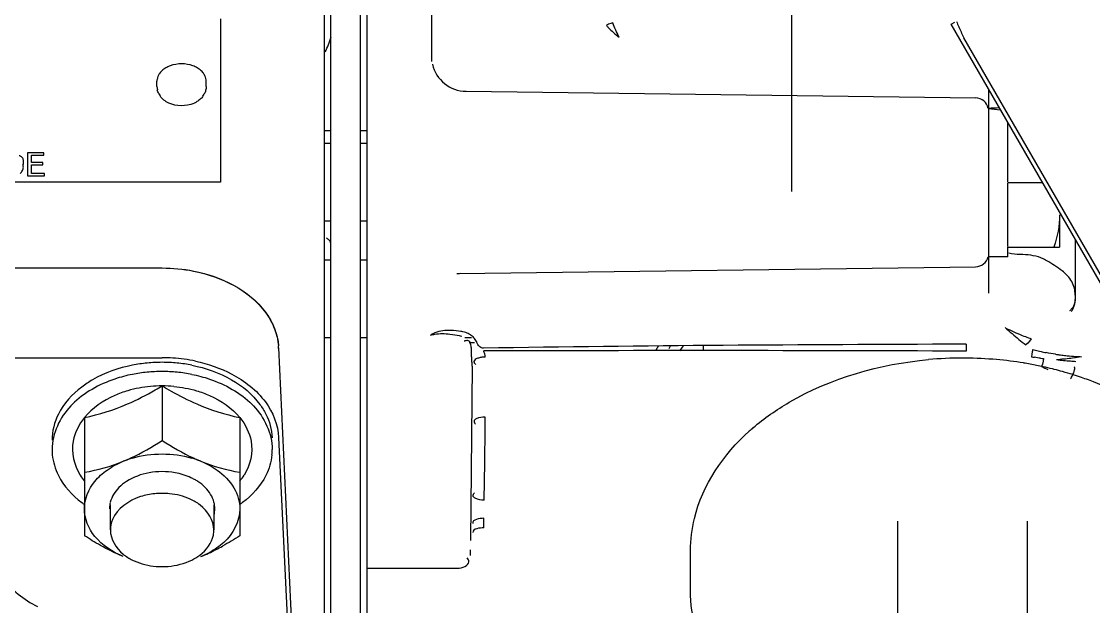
# Model space of a CAD drawing. Header units: millimetres. Extents: x 17886 to 18265, y -8727 to -7321.
# Drawn here: x 18010.017 to 18010.845, y -7649.84 to -7649.388 of the extents above; entities that cross this region are included whole.
import ezdxf

# ---------------------------------------------------------------- set-up
doc = ezdxf.new("R2010")
doc.units = ezdxf.units.MM
doc.linetypes.add('CENTER', pattern=[2, 1.25, -0.25, 0.25, -0.25])
doc.layers.add('3884027_DKREDXF_CONTINUOUS_LINE', color=7, linetype='Continuous')
doc.layers.add('DEFAULT_1', color=7, linetype='CENTER')

msp = doc.modelspace()

# ---------------------------------------------------------------- linework, layer by layer
at = {"layer": '3884027_DKREDXF_CONTINUOUS_LINE', "color": 6, "linetype": 'Continuous'}
for p, q in [((18010.33368, -7649.35034), (18010.33368, -7649.41942)), ((18010.25068, -7649.37799), (18010.25068, -7650.13268)), ((18011.16876, -7650.14218), (18010.7349, -7649.39071)), ((18011.15804, -7650.11718), (18010.74468, -7649.40123)), ((18010.12168, -7649.4387), (18010.12168, -7649.43466)), ((18010.15968, -7649.4387), (18010.15968, -7649.43466)), ((18010.36033, -7649.4424), (18010.75382, -7649.44755)), ((18010.76368, -7649.44057), (18010.76368, -7649.4556)), ((18010.25068, -7649.47268), (18010.25568, -7649.47268)), ((18010.27868, -7649.47268), (18010.28368, -7649.47268)), ((18010.25568, -7649.48268), (18010.25068, -7649.48268)), ((18010.28368, -7649.48268), (18010.27868, -7649.48268)), ((18010.17068, -7649.51245), (18009.91068, -7649.51245)), ((18010.77868, -7649.51268), (18010.80531, -7649.51268)), ((18010.81868, -7649.53768), (18010.81868, -7649.56268)), ((18010.25568, -7649.54268), (18010.25068, -7649.54268)), ((18010.28368, -7649.54268), (18010.27868, -7649.54268)), ((18010.83068, -7649.55662), (18010.83068, -7649.59967)), ((18010.77868, -7649.56268), (18010.81868, -7649.56268)), ((18010.25568, -7649.57268), (18010.25068, -7649.57268)), ((18010.28368, -7649.57268), (18010.27868, -7649.57268)), ((18010.77868, -7649.57018), (18010.76368, -7649.57018)), ((18010.35591, -7649.58298), (18010.35315, -7649.58317)), ((18010.35504, -7649.58303), (18010.75382, -7649.57781)), ((18010.76368, -7649.57833), (18010.76368, -7649.59828)), ((18010.25568, -7649.63268), (18010.25068, -7649.63268)), ((18010.28368, -7649.63268), (18010.27868, -7649.63268)), ((18010.36451, -7649.63268), (18010.35945, -7649.63268)), ((18010.21563, -7649.64029), (18010.22568, -7649.85453)), ((18010.51708, -7649.64099), (18010.51813, -7649.63896)), ((18010.54368, -7649.64261), (18010.54368, -7649.63875)), ((18009.92527, -7649.64805), (18010.12568, -7649.64805)), ((18010.36506, -7649.65453), (18010.36381, -7649.78923)), ((18010.28368, -7649.6661), (18010.28368, -7650.00844)), ((18010.12568, -7649.66977), (18010.12568, -7649.71195)), ((18010.06568, -7649.69427), (18010.06568, -7649.78543)), ((18010.18568, -7649.69427), (18010.18568, -7649.78543)), ((18010.21563, -7649.70958), (18010.22568, -7649.92382)), ((18010.08568, -7649.76169), (18010.08568, -7649.78099)), ((18010.16568, -7649.76169), (18010.16568, -7649.78099)), ((18010.69368, -7650.09213), (18010.69368, -7649.7743)), ((18010.79368, -7649.7743), (18010.79368, -7650.09213)), ((18010.36381, -7649.80063), (18010.36389, -7649.7964)), ((18010.53368, -7649.82773), (18010.53368, -7649.79683)), ((18010.28368, -7649.81045), (18010.35381, -7649.81045))]:
    msp.add_line(p, q, dxfattribs=at)
at = {"layer": '3884027_DKREDXF_CONTINUOUS_LINE', "color": 7, "linetype": 'Continuous'}
for p, q in [((18010.27868, -7649.36843), (18010.27868, -7650.13268)), ((18010.28368, -7649.36621), (18010.28368, -7649.6661)), ((18010.25568, -7649.37592), (18010.25568, -7650.16268)), ((18010.17068, -7649.38648), (18010.17068, -7649.51245)), ((18010.47043, -7649.39071), (18010.46868, -7649.39161)), ((18010.7349, -7649.39071), (18010.73768, -7649.38911)), ((18010.76368, -7649.4556), (18010.76368, -7649.57833)), ((18010.77868, -7649.51227), (18010.77868, -7649.46655)), ((18010.02177, -7649.48998), (18010.02177, -7649.50766)), ((18010.0343, -7649.48998), (18010.02177, -7649.48998)), ((18010.02481, -7649.49742), (18010.02481, -7649.4917)), ((18010.02481, -7649.4917), (18010.0343, -7649.4917)), ((18010.0343, -7649.4917), (18010.0343, -7649.48998)), ((18010.03353, -7649.49742), (18010.02481, -7649.49742)), ((18010.02481, -7649.50595), (18010.02481, -7649.49914)), ((18010.02481, -7649.49914), (18010.03353, -7649.49914)), ((18010.03353, -7649.49914), (18010.03353, -7649.49742)), ((18010.02177, -7649.50766), (18010.03494, -7649.50766)), ((18010.03494, -7649.50595), (18010.02481, -7649.50595)), ((18010.03494, -7649.50766), (18010.03494, -7649.50595)), ((18010.77868, -7649.56227), (18010.77868, -7649.51309)), ((18010.77868, -7649.57018), (18010.77868, -7649.56268)), ((18009.90968, -7649.57876), (18010.12568, -7649.57876)), ((18010.83068, -7649.59967), (18010.83068, -7649.60151)), ((18010.74649, -7649.63755), (18010.74363, -7649.63757)), ((18010.79401, -7649.63679), (18010.79256, -7649.63813)), ((18010.37502, -7649.64622), (18010.37488, -7649.64491)), ((18010.37506, -7649.64755), (18010.37502, -7649.64622)), ((18010.74649, -7649.64295), (18010.7437, -7649.64294)), ((18010.79708, -7649.64537), (18010.79685, -7649.64734)), ((18010.83555, -7649.64723), (18010.83362, -7649.64756)), ((18010.36504, -7649.6532), (18010.36498, -7649.65189)), ((18010.36506, -7649.65453), (18010.36504, -7649.6532)), ((18010.80538, -7649.65293), (18010.80475, -7649.65475)), ((18010.37434, -7649.75793), (18010.37487, -7649.72895)), ((18010.37408, -7649.77942), (18010.37408, -7649.77198))]:
    msp.add_line(p, q, dxfattribs=at)
for points in [[(18010.47359, -7649.38959), (18010.47208, -7649.39003), (18010.47043, -7649.39071)], [(18010.35709, -7649.63159), (18010.35617, -7649.63142), (18010.35524, -7649.63123)], [(18010.35793, -7649.62806), (18010.35717, -7649.62792), (18010.35639, -7649.62775)], [(18010.7966, -7649.63337), (18010.79537, -7649.63518), (18010.79401, -7649.63679)], [(18010.74649, -7649.63755), (18010.74648, -7649.63916), (18010.74648, -7649.64105), (18010.74649, -7649.64295)], [(18010.79796, -7649.64171), (18010.79748, -7649.64339), (18010.79708, -7649.64537)], [(18010.37488, -7649.64491), (18010.37464, -7649.6444), (18010.37439, -7649.64388), (18010.37416, -7649.64336), (18010.37396, -7649.6428)], [(18010.80617, -7649.6487), (18010.80589, -7649.65077), (18010.80538, -7649.65293)]]:
    msp.add_lwpolyline(points, dxfattribs=at)
at = {"layer": '3884027_DKREDXF_CONTINUOUS_LINE', "color": 6, "linetype": 'Continuous'}
msp.add_lwpolyline([(18010.35328, -7649.58315), (18010.35477, -7649.58303), (18010.35524, -7649.58302)], dxfattribs=at)
at = {"layer": '3884027_DKREDXF_CONTINUOUS_LINE', "color": 7, "linetype": 'Continuous'}
for centre, radius, start, end in [((18010.51564, -7649.34925), 0.06324, 222.05046, 223.9222), ((18010.52081, -7649.34417), 0.07048, 223.98615, 233.16053), ((18011.51916, -7649.04473), 0.85257, 203.77843, 204.40397), ((18011.67705, -7648.97327), 1.02588, 204.39473, 204.65288), ((18010.13096, -7649.43467), 0.00928, 170.92084, 179.94889), ((18010.14839, -7649.43527), 0.0114, 24.95381, 32.75445), ((18010.15041, -7649.43466), 0.00928, 350.92084, 359.94889), ((18010.96319, -7649.42015), 0.2769, 227.6553, 229.10451), ((18010.86305, -7649.44804), 0.19689, 244.1064, 246.08651), ((18010.34102, -7649.69492), 0.06526, 77.42028, 83.93532), ((18010.34749, -7649.67522), 0.0483, 79.38465, 88.48893), ((18010.35562, -7649.64189), 0.01402, 70.99978, 80.48006), ((18010.35515, -7649.64307), 0.01529, 49.48713, 56.0541), ((18010.35567, -7649.64248), 0.0145, 42.82416, 49.51209), ((18010.3564, -7649.64179), 0.01351, 27.98123, 42.79532), ((18010.86305, -7649.44832), 0.19664, 246.05345, 248.11997), ((18010.85615, -7649.46546), 0.17816, 248.12484, 249.81047), ((18010.85195, -7649.47678), 0.16608, 249.82164, 250.53212), ((18010.17058, -7649.64241), 0.0451, 2.03098, 4.3815), ((18010.17087, -7649.6424), 0.04482, 0.00093, 2.03056), ((18010.35627, -7649.04425), 0.59206, 270.62355, 271.02694), ((18012.02847, -7650.4688), 1.73164, 151.36841, 151.50221), ((18010.16537, -7649.37467), 0.44883, 323.34742, 323.93631), ((18010.82164, -7649.56136), 0.08378, 253.57516, 255.07394), ((18010.53763, -7705.44418), 55.80162, 89.788415, 90.168051), ((18010.74367, -7649.94435), 0.29601, 89.99668, 95.09784), ((18010.74368, -7649.94471), 0.29638, 89.55126, 89.99996), ((18010.74371, -7649.94428), 0.29594, 84.90188, 89.55495), ((18010.74424, -7649.93842), 0.29006, 80.78018, 84.90419), ((18010.80981, -7649.58663), 0.06201, 257.93609, 260.15434), ((18010.82268, -7649.55747), 0.0878, 255.0734, 256.50273), ((18010.82357, -7649.55376), 0.09161, 256.50202, 257.84286), ((18010.84625, -7649.31297), 0.33811, 262.80924, 263.19214), ((18010.8243, -7649.5504), 0.09505, 257.84209, 259.08315), ((18010.82911, -7649.53562), 0.11046, 258.06566, 259.09395), ((18010.8395, -7649.49643), 0.15083, 260.87382, 261.84988), ((18010.81276, -7649.54644), 0.10311, 271.92988, 273.40595), ((18010.83969, -7649.49516), 0.15212, 261.8502, 262.73466), ((18010.84002, -7649.49253), 0.15477, 262.73587, 264.25946), ((18010.83955, -7649.49732), 0.14995, 264.25618, 266.69078), ((18010.8407, -7649.47733), 0.16997, 266.69101, 267.53026), ((18010.84186, -7649.45059), 0.19674, 267.52816, 268.16088), ((18010.7451, -7649.93289), 0.28446, 79.71021, 80.77183), ((18010.7458, -7649.92908), 0.28059, 77.63369, 79.7124), ((18010.97, -7649.33214), 0.36247, 242.87732, 243.73788), ((18010.74686, -7649.92419), 0.27559, 76.10502, 77.63257), ((18010.74757, -7649.9213), 0.27261, 75.77485, 76.10292), ((18010.74833, -7649.91834), 0.26956, 74.36218, 75.77694), ((18010.87799, -7649.01448), 0.63811, 265.43048, 265.61811), ((18010.89507, -7648.79177), 0.86147, 265.61745, 265.74213), ((18010.74978, -7649.91317), 0.26418, 72.60368, 74.363), ((18010.75089, -7649.9096), 0.26045, 72.1298, 72.60073), ((18010.75156, -7649.90751), 0.25825, 71.36873, 72.13022), ((18010.75365, -7649.90142), 0.25181, 68.76618, 71.37682), ((18008.02807, -7649.69343), 2.34699, 359.83693, 359.99003), ((18006.26174, -7649.68856), 4.11332, 359.62859, 359.8391), ((18010.69424, -7649.83365), 0.17295, 130.51961, 131.81487), ((18007.38713, -7649.69726), 2.9879, 359.39236, 359.65557)]:
    msp.add_arc(centre, radius, start, end, dxfattribs=at)
at = {"layer": '3884027_DKREDXF_CONTINUOUS_LINE', "color": 6, "linetype": 'Continuous'}
for centre, radius, start, end in [((18010.17068, -7649.37268), 0.09, 334.12179, 342), ((18010.36068, -7649.4154), 0.027, 193.02535, 269.24999), ((18010.13366, -7649.43869), 0.01197, 180.34271, 192.63839), ((18010.13526, -7649.43813), 0.01368, 207.30648, 214.95654), ((18010.14217, -7649.43361), 0.01973, 293.55188, 301.74902), ((18010.14603, -7649.43809), 0.01377, 324.29877, 331.73056), ((18010.75368, -7649.45755), 0.01, 10.88102, 89.25), ((18010.75368, -7649.56781), 0.01, 270.75, 346.72754), ((18010.17069, -7649.6424), 0.04499, 2.68644, 4.37695), ((18010.12569, -7649.77511), 0.12706, 86.31643, 90.00132), ((18010.12597, -7649.77178), 0.12372, 78.1116, 86.34766), ((18010.12533, -7649.768), 0.11639, 95.53231, 101.18597), ((18010.12568, -7649.77133), 0.11974, 89.99574, 95.54245), ((18010.12569, -7649.77133), 0.11974, 84.45755, 90.00426), ((18010.12604, -7649.768), 0.11639, 78.81403, 84.46769), ((18010.12533, -7649.77507), 0.11639, 95.53231, 101.18597), ((18010.12568, -7649.7784), 0.11974, 89.99574, 95.54245), ((18010.12569, -7649.7784), 0.11974, 84.45755, 90.00426), ((18010.12604, -7649.77507), 0.11639, 78.81403, 84.46769), ((18010.12568, -7649.76741), 0.09763, 89.99624, 95.31266), ((18009.96827, -7649.40697), 0.30635, 299.77136, 300.92096), ((18010.27938, -7649.41329), 0.29901, 239.06817, 240.59247), ((18010.12569, -7649.76741), 0.09763, 84.68734, 90.00376), ((18010.10191, -7649.7297), 0.06453, 135.04719, 136.4506), ((18010.14946, -7649.7297), 0.06453, 43.5494, 44.95281), ((18010.08328, -7649.71876), 0.04259, 180.0016, 185.52797), ((18010.16809, -7649.71876), 0.04259, 354.47203, 359.9984), ((18010.04126, -7649.59483), 0.14385, 292.23154, 294.78788), ((18010.12311, -7649.79531), 0.0727, 106.28594, 112.16288), ((18010.12826, -7649.79531), 0.0727, 67.83712, 73.71406), ((18010.21011, -7649.59483), 0.14385, 245.21265, 247.76847), ((18010.10123, -7649.71417), 0.04593, 212.27553, 219.28971), ((18010.15013, -7649.71417), 0.04593, 320.71029, 327.72447), ((18010.12569, -7649.80904), 0.05633, 90.00648, 95.80619), ((18010.12568, -7649.80904), 0.05633, 84.19381, 89.99352), ((18010.10986, -7649.69863), 0.0767, 232.87535, 234.74134), ((18010.10635, -7649.76497), 0.02136, 165.58719, 168.92319), ((18010.14151, -7649.69863), 0.0767, 305.25866, 307.12465), ((18010.1455, -7649.78098), 0.02018, 348.48246, 359.98575), ((18010.1308, -7649.74035), 0.06599, 292.15457, 298.42386), ((18010.10126, -7649.66832), 0.14385, 292.23153, 294.78735), ((18010.09131, -7649.64716), 0.16723, 294.84174, 298.98812), ((18010.12218, -7649.76492), 0.04379, 243.68574, 245.55954), ((18010.12569, -7649.75296), 0.05631, 265.28674, 269.99426), ((18010.12568, -7649.75296), 0.05631, 270.00574, 274.71327)]:
    msp.add_arc(centre, radius, start, end, dxfattribs=at)
at = {"layer": '3884027_DKREDXF_CONTINUOUS_LINE', "color": 7, "linetype": 'Continuous'}
for centre, start_param, end_param in [((18010.77868, -7649.51268), 4.765256, 4.834336), ((18010.74319, -7649.51268), 4.467289, 4.545422)]:
    msp.add_ellipse(centre, major_axis=(-0.12331, 0), ratio=0.466308, start_param=start_param, end_param=end_param, dxfattribs=at)
for points in [[(18010.47855, -7649.40058), (18010.47674, -7649.39699), (18010.47507, -7649.39332), (18010.47359, -7649.38959)], [(18010.14068, -7649.42123), (18010.13772, -7649.42123), (18010.13469, -7649.42173), (18010.13191, -7649.42275)], [(18010.14947, -7649.42275), (18010.14668, -7649.42173), (18010.14366, -7649.42123), (18010.14068, -7649.42123)], [(18010.83068, -7649.59967), (18010.83068, -7649.60256), (18010.83063, -7649.60567), (18010.82931, -7649.60825)], [(18010.20576, -7649.61335), (18010.21113, -7649.62075), (18010.21485, -7649.62985), (18010.21555, -7649.63896)], [(18010.34792, -7649.63003), (18010.34399, -7649.62961), (18010.33996, -7649.62944), (18010.33606, -7649.63007)], [(18010.34877, -7649.62694), (18010.34457, -7649.62683), (18010.34018, -7649.62717), (18010.3363, -7649.62879)], [(18010.78191, -7649.62946), (18010.78537, -7649.63245), (18010.78891, -7649.63537), (18010.79256, -7649.63813)], [(18010.74363, -7649.63757), (18010.62039, -7649.63806), (18010.49715, -7649.63858), (18010.37393, -7649.64071)], [(18010.81558, -7649.64535), (18010.81312, -7649.64496), (18010.81066, -7649.64456), (18010.80821, -7649.64409)], [(18010.81624, -7649.6495), (18010.81986, -7649.64995), (18010.82351, -7649.65027), (18010.82715, -7649.65056)], [(18010.83007, -7649.64815), (18010.82637, -7649.64872), (18010.82263, -7649.64915), (18010.81889, -7649.64937)], [(18010.37408, -7649.77198), (18010.37094, -7649.77198), (18010.36474, -7649.77286), (18010.36552, -7649.77591)], [(18010.37408, -7649.77942), (18010.37098, -7649.77942), (18010.36552, -7649.77981), (18010.36546, -7649.7829)]]:
    msp.add_open_spline(points, degree=3, dxfattribs=at)
for points, knots in [([(18010.12841, -7649.42441), (18010.1274, -7649.42501), (18010.12555, -7649.42636), (18010.12405, -7649.4281), (18010.12345, -7649.42901)], [0, 0, 0, 0, 0.518056, 1, 1, 1, 1]), ([(18010.13191, -7649.42275), (18010.13129, -7649.42298), (18010.1301, -7649.42347), (18010.12896, -7649.42408), (18010.12841, -7649.42441)], [0, 0, 0, 0, 0.507766, 1, 1, 1, 1]), ([(18010.1527, -7649.42426), (18010.15219, -7649.42396), (18010.15113, -7649.42342), (18010.15004, -7649.42296), (18010.14947, -7649.42275)], [0, 0, 0, 0, 0.493077, 1, 1, 1, 1]), ([(18010.15588, -7649.4266), (18010.15541, -7649.42615), (18010.15439, -7649.42531), (18010.15328, -7649.42459), (18010.1527, -7649.42426)], [0, 0, 0, 0, 0.489831, 1, 1, 1, 1]), ([(18010.15798, -7649.4291), (18010.15769, -7649.42865), (18010.15704, -7649.42777), (18010.15628, -7649.42698), (18010.15588, -7649.4266)], [0, 0, 0, 0, 0.490739, 1, 1, 1, 1]), ([(18010.12345, -7649.42901), (18010.12303, -7649.42966), (18010.12233, -7649.43101), (18010.12192, -7649.43248), (18010.1218, -7649.43321)], [0, 0, 0, 0, 0.510399, 1, 1, 1, 1]), ([(18010.15968, -7649.43466), (18010.15968, -7649.43395), (18010.15952, -7649.4325), (18010.15904, -7649.43112), (18010.15873, -7649.43046)], [0, 0, 0, 0, 0.492733, 1, 1, 1, 1]), ([(18010.01705, -7649.49293), (18010.01682, -7649.49276), (18010.01629, -7649.49244), (18010.01571, -7649.49223), (18010.01539, -7649.49213)], [0, 0, 0, 0, 0.463638, 1, 1, 1, 1]), ([(18010.01596, -7649.50586), (18010.01674, -7649.50527), (18010.01801, -7649.5038), (18010.01851, -7649.50191), (18010.01851, -7649.50102)], [0, 0, 0, 0, 0.523351, 1, 1, 1, 1]), ([(18010.0183, -7649.49457), (18010.01818, -7649.49426), (18010.01785, -7649.49364), (18010.01734, -7649.49314), (18010.01705, -7649.49293)], [0, 0, 0, 0, 0.480713, 1, 1, 1, 1]), ([(18010.01851, -7649.50102), (18010.01852, -7649.50067), (18010.01845, -7649.49998), (18010.01823, -7649.49931), (18010.01808, -7649.49901)], [0, 0, 0, 0, 0.507569, 1, 1, 1, 1]), ([(18010.01867, -7649.49663), (18010.01865, -7649.49628), (18010.0186, -7649.49558), (18010.01843, -7649.49489), (18010.0183, -7649.49457)], [0, 0, 0, 0, 0.504714, 1, 1, 1, 1]), ([(18010.01865, -7649.49887), (18010.01865, -7649.4985), (18010.01867, -7649.49776), (18010.01868, -7649.49701), (18010.01867, -7649.49663)], [0, 0, 0, 0, 0.491965, 1, 1, 1, 1]), ([(18010.25568, -7649.55931), (18010.25568, -7649.55858), (18010.25476, -7649.55703), (18010.25337, -7649.55614), (18010.25254, -7649.55581)], [0, 0, 0, 0, 0.452855, 1, 1, 1, 1]), ([(18010.12568, -7649.57876), (18010.13385, -7649.57876), (18010.16315, -7649.58143), (18010.19317, -7649.59599), (18010.20576, -7649.61335)], [0, 0, 0, 0, 0.275626, 1, 1, 1, 1]), ([(18010.82931, -7649.60825), (18010.82897, -7649.60892), (18010.82808, -7649.61027), (18010.82691, -7649.61137), (18010.82624, -7649.61189)], [0, 0, 0, 0, 0.471139, 1, 1, 1, 1]), ([(18010.8299, -7649.60756), (18010.82964, -7649.60849), (18010.82897, -7649.61028), (18010.82801, -7649.61193), (18010.82747, -7649.61268)], [0, 0, 0, 0, 0.51143, 1, 1, 1, 1]), ([(18010.83068, -7649.60151), (18010.83068, -7649.60256), (18010.83056, -7649.6046), (18010.83017, -7649.60661), (18010.8299, -7649.60756)], [0, 0, 0, 0, 0.517242, 1, 1, 1, 1]), ([(18010.33606, -7649.63007), (18010.33541, -7649.63017), (18010.33431, -7649.6304), (18010.33323, -7649.63076), (18010.3328, -7649.63096)], [0, 0, 0, 0, 0.578109, 1, 1, 1, 1]), ([(18010.3363, -7649.62879), (18010.3356, -7649.62909), (18010.33436, -7649.62971), (18010.33325, -7649.63054), (18010.33281, -7649.63097)], [0, 0, 0, 0, 0.553423, 1, 1, 1, 1]), ([(18010.36369, -7649.63039), (18010.36316, -7649.63002), (18010.36202, -7649.62936), (18010.36081, -7649.62885), (18010.36018, -7649.62863)], [0, 0, 0, 0, 0.492734, 1, 1, 1, 1]), ([(18010.35956, -7649.63504), (18010.35943, -7649.63507), (18010.35917, -7649.63514), (18010.3589, -7649.63522), (18010.35877, -7649.63527)], [0, 0, 0, 0, 0.483341, 1, 1, 1, 1]), ([(18010.36186, -7649.63494), (18010.36153, -7649.63486), (18010.36075, -7649.63481), (18010.35998, -7649.63494), (18010.35956, -7649.63504)], [0, 0, 0, 0, 0.437669, 1, 1, 1, 1]), ([(18010.36322, -7649.63582), (18010.36306, -7649.63561), (18010.36265, -7649.63522), (18010.36214, -7649.63501), (18010.36186, -7649.63494)], [0, 0, 0, 0, 0.48045, 1, 1, 1, 1]), ([(18010.3639, -7649.63734), (18010.36383, -7649.63706), (18010.36366, -7649.63653), (18010.36338, -7649.63603), (18010.36322, -7649.63582)], [0, 0, 0, 0, 0.514814, 1, 1, 1, 1]), ([(18010.36451, -7649.64068), (18010.36438, -7649.64014), (18010.36422, -7649.63902), (18010.36405, -7649.6379), (18010.3639, -7649.63734)], [0, 0, 0, 0, 0.48713, 1, 1, 1, 1]), ([(18010.36451, -7649.64312), (18010.36452, -7649.64272), (18010.36455, -7649.64193), (18010.36461, -7649.64114), (18010.36465, -7649.64075)], [0, 0, 0, 0, 0.501722, 1, 1, 1, 1]), ([(18010.36911, -7649.63719), (18010.369, -7649.63689), (18010.36876, -7649.63631), (18010.36848, -7649.63574), (18010.36833, -7649.63546)], [0, 0, 0, 0, 0.497047, 1, 1, 1, 1]), ([(18010.37104, -7649.63969), (18010.37059, -7649.63935), (18010.36984, -7649.63858), (18010.36929, -7649.63766), (18010.36911, -7649.63719)], [0, 0, 0, 0, 0.530008, 1, 1, 1, 1]), ([(18010.37393, -7649.64071), (18010.3734, -7649.64072), (18010.37236, -7649.64052), (18010.37145, -7649.64), (18010.37104, -7649.63969)], [0, 0, 0, 0, 0.505822, 1, 1, 1, 1]), ([(18010.36455, -7649.64552), (18010.36453, -7649.64512), (18010.36451, -7649.64432), (18010.3645, -7649.64352), (18010.36451, -7649.64312)], [0, 0, 0, 0, 0.5, 1, 1, 1, 1]), ([(18010.36498, -7649.65189), (18010.36492, -7649.65086), (18010.36474, -7649.64873), (18010.36459, -7649.64661), (18010.36455, -7649.64552)], [0, 0, 0, 0, 0.486505, 1, 1, 1, 1]), ([(18010.36997, -7649.64828), (18010.3691, -7649.64853), (18010.36764, -7649.64901), (18010.36646, -7649.65039), (18010.36644, -7649.65104)], [0, 0, 0, 0, 0.583947, 1, 1, 1, 1]), ([(18010.37506, -7649.64755), (18010.37423, -7649.64755), (18010.37251, -7649.64769), (18010.37082, -7649.64803), (18010.36997, -7649.64828)], [0, 0, 0, 0, 0.485577, 1, 1, 1, 1]), ([(18010.58188, -7649.70218), (18010.59055, -7649.69476), (18010.63081, -7649.66663), (18010.68003, -7649.65284), (18010.71736, -7649.64951)], [0, 0, 0, 0, 0.233348, 1, 1, 1, 1]), ([(18010.80393, -7649.64842), (18010.80314, -7649.64832), (18010.80157, -7649.64811), (18010.8, -7649.64787), (18010.79921, -7649.64773)], [0, 0, 0, 0, 0.498261, 1, 1, 1, 1]), ([(18010.83362, -7649.64756), (18010.83303, -7649.64766), (18010.83185, -7649.64787), (18010.83067, -7649.64806), (18010.83007, -7649.64815)], [0, 0, 0, 0, 0.497256, 1, 1, 1, 1]), ([(18010.36644, -7649.65104), (18010.36644, -7649.6512), (18010.36649, -7649.65156), (18010.36664, -7649.65189), (18010.36673, -7649.65205)], [0, 0, 0, 0, 0.465329, 1, 1, 1, 1]), ([(18010.36673, -7649.65205), (18010.36684, -7649.65224), (18010.36711, -7649.65263), (18010.36745, -7649.65297), (18010.36763, -7649.65314)], [0, 0, 0, 0, 0.454801, 1, 1, 1, 1]), ([(18010.82866, -7649.66149), (18010.82929, -7649.6602), (18010.83017, -7649.65847), (18010.83052, -7649.65535), (18010.82977, -7649.65498)], [0, 0, 0, 0, 0.630323, 1, 1, 1, 1]), ([(18010.82706, -7649.6644), (18010.82733, -7649.66397), (18010.82789, -7649.66301), (18010.8284, -7649.66203), (18010.82866, -7649.66149)], [0, 0, 0, 0, 0.457677, 1, 1, 1, 1]), ([(18010.90549, -7649.70218), (18010.90122, -7649.69852), (18010.88264, -7649.68413), (18010.8615, -7649.67317), (18010.84485, -7649.6667)], [0, 0, 0, 0, 0.239387, 1, 1, 1, 1]), ([(18010.37506, -7649.69383), (18010.37274, -7649.69383), (18010.36972, -7649.69407), (18010.36575, -7649.69683), (18010.36697, -7649.69881), (18010.36763, -7649.69942)], [0, 0, 0, 0, 0.572212, 0.776551, 1, 1, 1, 1]), ([(18010.53368, -7649.79683), (18010.53368, -7649.78853), (18010.53777, -7649.75364), (18010.55917, -7649.72243), (18010.57893, -7649.70475)], [0, 0, 0, 0, 0.238291, 1, 1, 1, 1]), ([(18010.37434, -7649.75793), (18010.372, -7649.75791), (18010.36897, -7649.75764), (18010.36497, -7649.75484), (18010.36624, -7649.75289), (18010.36691, -7649.75229)], [0, 0, 0, 0, 0.574634, 0.778488, 1, 1, 1, 1])]:
    msp.add_open_spline(points, degree=3, knots=knots, dxfattribs=at)
at = {"layer": '3884027_DKREDXF_CONTINUOUS_LINE', "color": 6, "linetype": 'Continuous'}
for points, knots in [([(18010.12311, -7649.44441), (18010.12285, -7649.44392), (18010.12241, -7649.44291), (18010.12209, -7649.44185), (18010.12197, -7649.44131)], [0, 0, 0, 0, 0.501276, 1, 1, 1, 1]), ([(18010.15968, -7649.43876), (18010.15968, -7649.43977), (18010.1594, -7649.44181), (18010.15864, -7649.44371), (18010.15816, -7649.44461)], [0, 0, 0, 0, 0.499071, 1, 1, 1, 1]), ([(18010.15721, -7649.44612), (18010.1566, -7649.44697), (18010.15517, -7649.44855), (18010.15347, -7649.44983), (18010.15256, -7649.45039)], [0, 0, 0, 0, 0.492698, 1, 1, 1, 1]), ([(18010.80881, -7649.57326), (18010.80805, -7649.57282), (18010.80651, -7649.57197), (18010.80492, -7649.57123), (18010.80412, -7649.5709)], [0, 0, 0, 0, 0.500728, 1, 1, 1, 1]), ([(18010.12568, -7649.57876), (18010.13379, -7649.57876), (18010.16292, -7649.5814), (18010.19273, -7649.59574), (18010.20542, -7649.61289)], [0, 0, 0, 0, 0.275247, 1, 1, 1, 1]), ([(18010.07204, -7649.66507), (18010.06911, -7649.66676), (18010.0586, -7649.67363), (18010.04972, -7649.68336), (18010.04559, -7649.69156)], [0, 0, 0, 0, 0.269354, 1, 1, 1, 1]), ([(18010.10275, -7649.66089), (18010.09816, -7649.6618), (18010.0813, -7649.66622), (18010.06527, -7649.67506), (18010.05624, -7649.6841)], [0, 0, 0, 0, 0.268087, 1, 1, 1, 1]), ([(18010.14862, -7649.66089), (18010.15321, -7649.6618), (18010.17007, -7649.66622), (18010.1861, -7649.67506), (18010.19513, -7649.6841)], [0, 0, 0, 0, 0.268087, 1, 1, 1, 1]), ([(18010.09917, -7649.6735), (18010.09574, -7649.67451), (18010.0833, -7649.67898), (18010.0718, -7649.68678), (18010.06568, -7649.69427)], [0, 0, 0, 0, 0.269833, 1, 1, 1, 1]), ([(18010.1522, -7649.6735), (18010.15563, -7649.67451), (18010.16806, -7649.67898), (18010.17957, -7649.68678), (18010.18568, -7649.69427)], [0, 0, 0, 0, 0.269833, 1, 1, 1, 1]), ([(18010.15323, -7649.74357), (18010.1524, -7649.74302), (18010.15066, -7649.74198), (18010.14886, -7649.74107), (18010.14793, -7649.74065)], [0, 0, 0, 0, 0.493849, 1, 1, 1, 1]), ([(18010.11999, -7649.75299), (18010.11629, -7649.75337), (18010.10358, -7649.75583), (18010.0909, -7649.76437), (18010.08731, -7649.77302)], [0, 0, 0, 0, 0.284423, 1, 1, 1, 1]), ([(18010.16568, -7649.78099), (18010.16568, -7649.77364), (18010.15895, -7649.7634), (18010.15001, -7649.75842), (18010.14731, -7649.75719)], [0, 0, 0, 0, 0.712816, 1, 1, 1, 1]), ([(18010.08539, -7649.76086), (18010.08526, -7649.7615), (18010.08507, -7649.76278), (18010.08501, -7649.76408), (18010.08501, -7649.76473)], [0, 0, 0, 0, 0.502316, 1, 1, 1, 1]), ([(18010.16636, -7649.76473), (18010.16636, -7649.76388), (18010.16625, -7649.76216), (18010.16593, -7649.76048), (18010.16572, -7649.75965)], [0, 0, 0, 0, 0.497354, 1, 1, 1, 1]), ([(18010.16579, -7649.76946), (18010.16598, -7649.76868), (18010.16626, -7649.76711), (18010.16636, -7649.76552), (18010.16636, -7649.76473)], [0, 0, 0, 0, 0.503067, 1, 1, 1, 1]), ([(18010.08569, -7649.78099), (18010.08569, -7649.78804), (18010.09184, -7649.79788), (18010.10024, -7649.80292), (18010.10276, -7649.80417)], [0, 0, 0, 0, 0.71444, 1, 1, 1, 1]), ([(18010.1486, -7649.80417), (18010.15077, -7649.8031), (18010.15815, -7649.79873), (18010.16404, -7649.7911), (18010.16528, -7649.78501)], [0, 0, 0, 0, 0.27996, 1, 1, 1, 1]), ([(18010.36244, -7649.8055), (18010.36245, -7649.80502), (18010.3622, -7649.80393), (18010.36161, -7649.80301), (18010.36124, -7649.80252)], [0, 0, 0, 0, 0.438415, 1, 1, 1, 1]), ([(18010.59342, -7649.93588), (18010.57585, -7649.92269), (18010.54575, -7649.89096), (18010.53368, -7649.8481), (18010.53368, -7649.82773)], [0, 0, 0, 0, 0.51884, 1, 1, 1, 1])]:
    msp.add_open_spline(points, degree=3, knots=knots, dxfattribs=at)
for points in [[(18010.1308, -7649.45147), (18010.12817, -7649.45024), (18010.12571, -7649.44835), (18010.12405, -7649.44597)], [(18010.15006, -7649.4517), (18010.14418, -7649.45427), (18010.13661, -7649.4542), (18010.1308, -7649.45147)], [(18010.81868, -7649.53768), (18010.81868, -7649.54614), (18010.8169, -7649.55465), (18010.81422, -7649.56268)], [(18010.7882, -7649.56839), (18010.78525, -7649.56827), (18010.78225, -7649.5681), (18010.77939, -7649.56735)], [(18010.80412, -7649.5709), (18010.79914, -7649.56887), (18010.79357, -7649.56859), (18010.7882, -7649.56839)], [(18010.82056, -7649.58092), (18010.81685, -7649.57808), (18010.81285, -7649.5756), (18010.80881, -7649.57326)], [(18010.82809, -7649.5893), (18010.8263, -7649.586), (18010.82355, -7649.5832), (18010.82056, -7649.58092)], [(18010.83068, -7649.59967), (18010.83068, -7649.5961), (18010.82978, -7649.59243), (18010.82809, -7649.5893)], [(18010.20542, -7649.61289), (18010.21097, -7649.62038), (18010.21484, -7649.62966), (18010.21555, -7649.63896)], [(18010.10275, -7649.65382), (18010.09206, -7649.65594), (18010.08149, -7649.65963), (18010.07204, -7649.66507)], [(18010.14862, -7649.65382), (18010.15931, -7649.65594), (18010.16988, -7649.65963), (18010.17933, -7649.66507)], [(18010.15146, -7649.65072), (18010.16113, -7649.65276), (18010.17066, -7649.65603), (18010.17941, -7649.66063)], [(18010.17933, -7649.66507), (18010.18768, -7649.66988), (18010.19546, -7649.67626), (18010.20115, -7649.68404)], [(18010.17941, -7649.66063), (18010.18937, -7649.66588), (18010.19872, -7649.67313), (18010.20542, -7649.68218)], [(18010.09898, -7649.6837), (18010.10632, -7649.68052), (18010.11344, -7649.67685), (18010.12038, -7649.67288)], [(18010.11664, -7649.67019), (18010.11074, -7649.67074), (18010.10486, -7649.67184), (18010.09917, -7649.6735)], [(18010.13256, -7649.67377), (18010.139, -7649.6774), (18010.14561, -7649.68076), (18010.15239, -7649.6837)], [(18010.13473, -7649.67019), (18010.14063, -7649.67074), (18010.14651, -7649.67184), (18010.1522, -7649.6735)], [(18010.20542, -7649.68218), (18010.21122, -7649.69002), (18010.21518, -7649.69985), (18010.21563, -7649.70958)], [(18010.05514, -7649.68523), (18010.04675, -7649.69406), (18010.04068, -7649.70659), (18010.04068, -7649.71876)], [(18010.06568, -7649.69427), (18010.07706, -7649.69179), (18010.08829, -7649.68832), (18010.09898, -7649.6837)], [(18010.15239, -7649.6837), (18010.16308, -7649.68832), (18010.17431, -7649.69179), (18010.18568, -7649.69427)], [(18010.19623, -7649.68523), (18010.20461, -7649.69406), (18010.21068, -7649.70659), (18010.21068, -7649.71876)], [(18010.20115, -7649.68404), (18010.20289, -7649.68641), (18010.20445, -7649.68893), (18010.20578, -7649.69156)], [(18010.04559, -7649.69156), (18010.04249, -7649.69774), (18010.04068, -7649.70479), (18010.04068, -7649.71169)], [(18010.06568, -7649.69427), (18010.06145, -7649.69945), (18010.05822, -7649.70579), (18010.057, -7649.71237)], [(18010.18568, -7649.69427), (18010.18992, -7649.69945), (18010.19315, -7649.70579), (18010.19437, -7649.71237)], [(18010.20578, -7649.69156), (18010.20861, -7649.69719), (18010.21037, -7649.70353), (18010.21064, -7649.70982)], [(18010.057, -7649.71237), (18010.05535, -7649.72118), (18010.05762, -7649.73112), (18010.0624, -7649.7387)], [(18010.10157, -7649.72542), (18010.10993, -7649.72157), (18010.11794, -7649.71693), (18010.12568, -7649.71195)], [(18010.12568, -7649.71195), (18010.13343, -7649.71693), (18010.14144, -7649.72157), (18010.1498, -7649.72542)], [(18010.19437, -7649.71237), (18010.19601, -7649.72118), (18010.19375, -7649.73112), (18010.18897, -7649.7387)], [(18010.04088, -7649.72287), (18010.04142, -7649.72841), (18010.04309, -7649.73392), (18010.04559, -7649.73889)], [(18010.10272, -7649.72553), (18010.11741, -7649.72123), (18010.13396, -7649.72123), (18010.14865, -7649.72553)], [(18010.21049, -7649.72287), (18010.20995, -7649.72841), (18010.20828, -7649.73392), (18010.20578, -7649.73889)], [(18010.06568, -7649.73644), (18010.07592, -7649.73467), (18010.08607, -7649.73191), (18010.09568, -7649.72798)], [(18010.08326, -7649.73472), (18010.08711, -7649.732), (18010.09132, -7649.72976), (18010.09568, -7649.72798)], [(18010.15568, -7649.72798), (18010.16005, -7649.72976), (18010.16426, -7649.732), (18010.16811, -7649.73472)], [(18010.15568, -7649.72798), (18010.1653, -7649.73191), (18010.17545, -7649.73467), (18010.18568, -7649.73644)], [(18010.04559, -7649.73889), (18010.04972, -7649.7471), (18010.05624, -7649.75424), (18010.06356, -7649.75979)], [(18010.07372, -7649.74351), (18010.07646, -7649.74016), (18010.07973, -7649.73722), (18010.08326, -7649.73472)], [(18010.1157, -7649.73684), (18010.10953, -7649.73795), (18010.10339, -7649.74015), (18010.09813, -7649.74356)], [(18010.13567, -7649.73684), (18010.12912, -7649.73567), (18010.12225, -7649.73567), (18010.1157, -7649.73684)], [(18010.14793, -7649.74065), (18010.14405, -7649.73885), (18010.13988, -7649.7376), (18010.13567, -7649.73684)], [(18010.16811, -7649.73472), (18010.17326, -7649.73837), (18010.17792, -7649.74304), (18010.18112, -7649.74849)], [(18010.20578, -7649.73889), (18010.20165, -7649.7471), (18010.19513, -7649.75424), (18010.18781, -7649.75979)], [(18010.06568, -7649.76473), (18010.06568, -7649.75716), (18010.06894, -7649.74937), (18010.07372, -7649.74351)], [(18010.09235, -7649.74824), (18010.08925, -7649.75137), (18010.08676, -7649.75538), (18010.08566, -7649.75965)], [(18010.09813, -7649.74356), (18010.09606, -7649.74492), (18010.09409, -7649.74647), (18010.09235, -7649.74824)], [(18010.15902, -7649.74824), (18010.15727, -7649.74648), (18010.15531, -7649.74492), (18010.15323, -7649.74357)], [(18010.16572, -7649.75965), (18010.16463, -7649.75537), (18010.16212, -7649.75138), (18010.15902, -7649.74824)], [(18010.18112, -7649.74849), (18010.18396, -7649.75334), (18010.18568, -7649.7591), (18010.18568, -7649.76473)], [(18010.14731, -7649.75719), (18010.14231, -7649.75492), (18010.13684, -7649.75355), (18010.13138, -7649.75299)], [(18010.07372, -7649.78594), (18010.06894, -7649.78008), (18010.06568, -7649.77229), (18010.06568, -7649.76473)], [(18010.18568, -7649.76473), (18010.18568, -7649.77428), (18010.18031, -7649.78408), (18010.17328, -7649.79055)], [(18010.08731, -7649.77302), (18010.08627, -7649.77552), (18010.08569, -7649.77828), (18010.08569, -7649.78099)], [(18010.07799, -7649.79286), (18010.07381, -7649.79052), (18010.06971, -7649.78803), (18010.06568, -7649.78543)], [(18010.09568, -7649.80147), (18010.08738, -7649.79808), (18010.07939, -7649.79288), (18010.07372, -7649.78594)], [(18010.17328, -7649.79055), (18010.16996, -7649.79362), (18010.16618, -7649.79623), (18010.16221, -7649.79838)], [(18010.18568, -7649.78543), (18010.18133, -7649.78824), (18010.17689, -7649.79093), (18010.17236, -7649.79343)], [(18010.09568, -7649.80147), (18010.08961, -7649.79899), (18010.08371, -7649.79607), (18010.07799, -7649.79286)], [(18010.10406, -7649.80478), (18010.10938, -7649.8072), (18010.11524, -7649.8086), (18010.12106, -7649.80908)], [(18010.13031, -7649.80908), (18010.1366, -7649.80856), (18010.14294, -7649.80697), (18010.1486, -7649.80417)], [(18010.35381, -7649.81045), (18010.35713, -7649.81045), (18010.36241, -7649.80881), (18010.36244, -7649.8055)], [(18010.0027, -7649.81729), (18010.00902, -7649.82713), (18010.0189, -7649.83486), (18010.02937, -7649.84009)]]:
    msp.add_open_spline(points, degree=3, dxfattribs=at)
at = {"layer": 'DEFAULT_1', "color": 2, "linetype": 'CENTER'}
msp.add_line((18010.61168, -7648.45668), (18010.61168, -7649.51968), dxfattribs=at)

doc.saveas('drawing.dxf')
